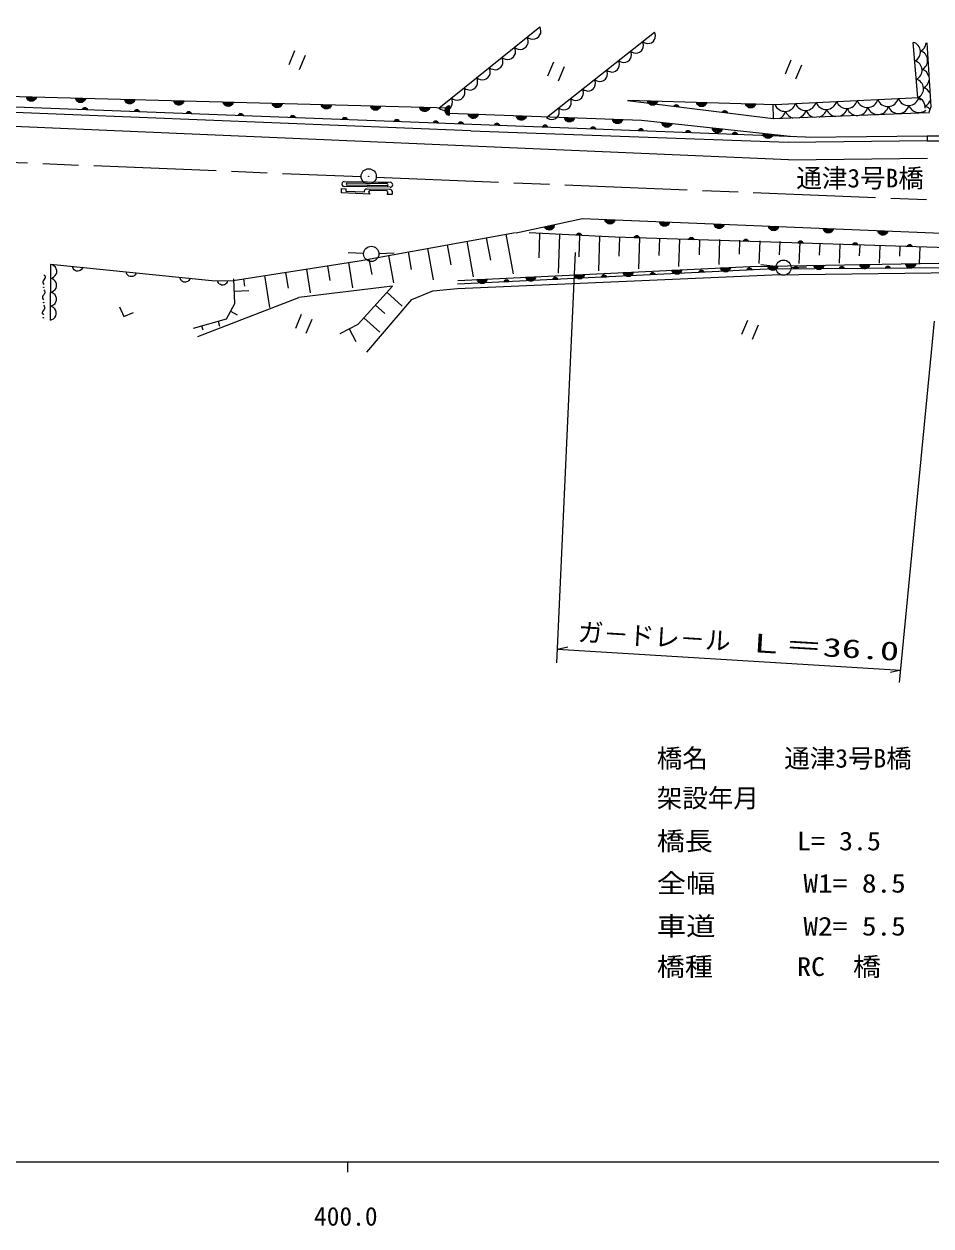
# Model space of a CAD drawing. Units: millimetres, scale not verified. Extents: x 40000 to 680000, y 20000 to 380000.
# Drawn here: x 436290 to 525230, y 198715 to 316555 of the extents above; entities that cross this region are included whole.
import ezdxf
from ezdxf.enums import TextEntityAlignment as Align

# ---------------------------------------------------------------- set-up
doc = ezdxf.new("R2010")
doc.units = ezdxf.units.MM
doc.header["$LTSCALE"] = 1000
doc.linetypes.add('CHAIN', pattern=[18.5, 12, -1.5, 3.5, -1.5])
for name, color, linetype, lineweight in [('M-BGD', 7, 'Continuous', 25), ('M-BMK', 2, 'CHAIN', 13), ('M-TTL-BAND', 7, 'Continuous', 25)]:
    doc.layers.add(name, color=color, linetype=linetype, lineweight=lineweight)
doc.layers.add('M-STR-HTXT', color=7, linetype='Continuous')
doc.styles.add('ＭＳ ゴシック', font='')
doc.styles.get('ＭＳ ゴシック').set_extended_font_data('MS Gothic')

# ---------------------------------------------------------------- blocks, each defined once
blk = doc.blocks.new('BUHIN1')
at = {"color": 7, "linetype": 'Continuous', "lineweight": 25}
for radius in [746, 22.5]:
    blk.add_circle((0, 0), radius, dxfattribs=at)
blk = doc.blocks.new('BUHIN80')
at = {"color": 7, "linetype": 'Continuous', "lineweight": 25}
blk.add_lwpolyline([(694, -285), (707, -104), (679, 66), (607, 274), (488, 420), (347, 539), (132, 627), (-53, 642), (-240, 621), (-437, 524), (-573, 421), (-694, 285)], dxfattribs=at)
blk = doc.blocks.new('BUHIN81')
at = {"color": 7, "linetype": 'Continuous', "lineweight": 25}
blk.add_lwpolyline([(738, -295), (751, -103), (720, 76), (641, 296), (514, 450), (362, 574), (133, 666), (-62, 680), (-260, 656), (-469, 551), (-611, 441), (-738, 295)], dxfattribs=at)
blk = doc.blocks.new('BUHIN86')
at = {"color": 7, "linetype": 'Continuous', "lineweight": 25}
blk.add_lwpolyline([(597, 329), (477, 442), (341, 519), (152, 586), (-19, 585), (-184, 553), (-369, 450), (-485, 328), (-576, 184), (-620, -11), (-625, -165), (-597, -329)], dxfattribs=at)
blk = doc.blocks.new('BUHIN87')
at = {"color": 7, "linetype": 'Continuous', "lineweight": 25}
blk.add_lwpolyline([(-656, -358), (-615, -254), (-578, -196), (-520, -147), (-449, -121), (-394, -113), (-230, -125), (-107, -139), (-25, -133), (29, -116), (88, -75), (132, -9), (177, 97)], dxfattribs=at)
blk.add_circle((426, 232), 22.4, dxfattribs=at)
blk = doc.blocks.new('BUHIN89')
at = {"color": 7, "linetype": 'Continuous', "lineweight": 25}
for p, q in [((-161, 451), (272, -394)), ((316, -344), (-94, 458)), ((-21, 453), (354, -280)), ((389, -211), (57, 437)), ((140, 412), (416, -127)), ((418, 6), (248, 338))]:
    blk.add_line(p, q, dxfattribs=at)
blk.add_lwpolyline([(-228, 445), (-107, 462), (6, 455), (148, 418), (252, 348), (339, 260), (409, 122), (429, 1), (426, -125), (373, -261), (313, -359), (228, -445)], close=True, dxfattribs=at)
blk = doc.blocks.new('BUHIN91')
at = {"color": 7, "linetype": 'Continuous', "lineweight": 25}
for p, q in [((-69, -206), (-209, 62)), ((-195, 104), (-27, -219)), ((12, -226), (-178, 138)), ((-160, 171), (49, -228)), ((82, -225), (-138, 196)), ((-209, -5), (-123, -170))]:
    blk.add_line(p, q, dxfattribs=at)
blk.add_lwpolyline([(116, -222), (55, -231), (-1, -228), (-72, -210), (-124, -175), (-168, -132), (-204, -63), (-215, -2), (-214, 61), (-187, 129), (-158, 178), (-116, 222)], close=True, dxfattribs=at)
blk = doc.blocks.new('BUHIN92')
at = {"color": 7, "linetype": 'Continuous', "lineweight": 25}
for p, q in [((-200, 435), (306, -369)), ((345, -314), (-134, 447)), ((-61, 449), (377, -247)), ((406, -176), (19, 440)), ((103, 422), (426, -90)), ((416, 43), (218, 358))]:
    blk.add_line(p, q, dxfattribs=at)
blk.add_lwpolyline([(-266, 423), (-148, 451), (-34, 454), (111, 430), (220, 369), (314, 289), (397, 158), (428, 39), (435, -86), (394, -228), (344, -330), (266, -423)], close=True, dxfattribs=at)
blk = doc.blocks.new('BUHIN93')
at = {"color": 7, "linetype": 'Continuous', "lineweight": 25}
for p, q in [((-186, 441), (294, -378)), ((335, -325), (-120, 451)), ((-47, 451), (369, -259)), ((400, -188), (32, 439)), ((117, 419), (423, -103)), ((417, 30), (229, 351))]:
    blk.add_line(p, q, dxfattribs=at)
blk.add_lwpolyline([(-253, 431), (-133, 455), (-20, 455), (124, 426), (231, 362), (323, 279), (402, 146), (429, 25), (432, -100), (387, -240), (333, -341), (253, -431)], close=True, dxfattribs=at)
blk = doc.blocks.new('BUHIN94')
at = {"color": 7, "linetype": 'Continuous', "lineweight": 25}
for p, q in [((-52, -211), (-213, 45)), ((-203, 88), (-9, -220)), ((31, -224), (-189, 123)), ((-173, 157), (67, -224)), ((100, -218), (-153, 184)), ((-208, -22), (-109, -179))]:
    blk.add_line(p, q, dxfattribs=at)
blk.add_lwpolyline([(133, -211), (74, -225), (17, -227), (-55, -215), (-110, -184), (-157, -145), (-198, -79), (-214, -20), (-218, 43), (-197, 114), (-172, 165), (-133, 211)], close=True, dxfattribs=at)
blk = doc.blocks.new('BUHIN95')
at = {"color": 7, "linetype": 'Continuous', "lineweight": 25}
for p, q in [((-60, -209), (-211, 53)), ((-199, 96), (-18, -219)), ((21, -226), (-183, 131)), ((-166, 164), (58, -226)), ((91, -222), (-145, 190)), ((-209, -13), (-116, -175))]:
    blk.add_line(p, q, dxfattribs=at)
blk.add_lwpolyline([(124, -217), (65, -228), (8, -227), (-64, -213), (-117, -180), (-163, -138), (-201, -71), (-214, -11), (-216, 52), (-192, 122), (-165, 172), (-124, 217)], close=True, dxfattribs=at)
blk = doc.blocks.new('BUHIN107')
at = {"color": 7, "linetype": 'Continuous', "lineweight": 25}
for p, q in [((-167, 449), (277, -391)), ((321, -340), (-100, 456)), ((-27, 452), (357, -275)), ((392, -206), (52, 437)), ((135, 413), (418, -122)), ((418, 12), (244, 341))]:
    blk.add_line(p, q, dxfattribs=at)
blk.add_lwpolyline([(-234, 442), (-113, 460), (0, 455), (143, 420), (247, 351), (335, 265), (408, 128), (429, 6), (428, -119), (376, -257), (318, -355), (234, -442)], close=True, dxfattribs=at)
blk = doc.blocks.new('BUHIN108')
at = {"color": 7, "linetype": 'Continuous', "lineweight": 25}
for p, q in [((-209, 14), (-138, -158)), ((-87, -199), (-202, 80)), ((-185, 121), (-47, -215)), ((-8, -226), (-165, 154)), ((-143, 184), (28, -232)), ((62, -232), (-119, 208))]:
    blk.add_line(p, q, dxfattribs=at)
blk.add_lwpolyline([(95, -231), (34, -235), (-22, -227), (-91, -202), (-140, -163), (-179, -116), (-209, -44), (-214, 17), (-207, 80), (-175, 146), (-141, 192), (-95, 231)], close=True, dxfattribs=at)
blk = doc.blocks.new('BUHIN109')
at = {"color": 7, "linetype": 'Continuous', "lineweight": 25}
for p, q in [((-167, 449), (278, -390)), ((321, -339), (-100, 456)), ((-28, 452), (358, -274)), ((392, -205), (51, 437)), ((134, 414), (418, -121)), ((418, 12), (243, 341))]:
    blk.add_line(p, q, dxfattribs=at)
blk.add_lwpolyline([(-234, 442), (-114, 460), (-1, 455), (142, 421), (247, 351), (335, 265), (407, 128), (429, 7), (428, -118), (376, -256), (318, -355), (234, -442)], close=True, dxfattribs=at)
blk = doc.blocks.new('BUHIN111')
at = {"color": 7, "linetype": 'Continuous', "lineweight": 25}
for p, q in [((-163, 451), (274, -393)), ((318, -342), (-96, 457)), ((-23, 453), (355, -278)), ((390, -209), (55, 437)), ((138, 412), (417, -125)), ((418, 8), (247, 339))]:
    blk.add_line(p, q, dxfattribs=at)
blk.add_lwpolyline([(-230, 444), (-109, 461), (4, 455), (146, 419), (250, 349), (337, 262), (409, 124), (429, 3), (427, -123), (374, -260), (315, -358), (230, -444)], close=True, dxfattribs=at)
blk = doc.blocks.new('BUHIN112')
at = {"color": 7, "linetype": 'Continuous', "lineweight": 25}
for p, q in [((-130, 461), (245, -412)), ((292, -364), (-63, 463)), ((9, 453), (334, -303)), ((374, -237), (87, 432)), ((168, 401), (407, -155)), ((418, -22), (271, 320))]:
    blk.add_line(p, q, dxfattribs=at)
blk.add_lwpolyline([(-197, 459), (-76, 468), (36, 454), (176, 408), (275, 330), (355, 237), (416, 95), (428, -28), (417, -153), (354, -286), (288, -380), (197, -459)], close=True, dxfattribs=at)
blk = doc.blocks.new('BUHIN113')
at = {"color": 7, "linetype": 'Continuous', "lineweight": 25}
for p, q in [((-70, -206), (-208, 63)), ((-195, 105), (-28, -218)), ((11, -226), (-177, 139)), ((-159, 171), (47, -229)), ((81, -225), (-137, 197)), ((-209, -4), (-124, -169))]:
    blk.add_line(p, q, dxfattribs=at)
blk.add_lwpolyline([(114, -222), (54, -231), (-2, -228), (-74, -209), (-125, -174), (-169, -131), (-204, -62), (-215, -1), (-213, 62), (-187, 130), (-157, 179), (-114, 222)], close=True, dxfattribs=at)
blk = doc.blocks.new('BUHIN115')
at = {"color": 7, "linetype": 'Continuous', "lineweight": 25}
blk.add_lwpolyline([(-200, 458), (-79, 468), (35, 452), (174, 409), (273, 332), (352, 238), (414, 96), (429, -26), (418, -151), (356, -284), (290, -378), (200, -458)], dxfattribs=at)
blk = doc.blocks.new('BUHIN119')
at = {"color": 7, "linetype": 'Continuous', "lineweight": 25}
for p, q in [((676, 659), (-813, 480)), ((-676, -663), (814, -484))]:
    blk.add_line(p, q, dxfattribs=at)
blk = doc.blocks.new('BUHIN78')
at = {"color": 7, "linetype": 'Continuous', "lineweight": 25}
blk.add_lwpolyline([(-264, -787), (350, 42), (-443, 702)], dxfattribs=at)
blk = doc.blocks.new('BUHIN122')
at = {"color": 7, "linetype": 'Continuous', "lineweight": 25}
blk.add_circle((0, 0), 746, dxfattribs=at)

msp = doc.modelspace()

# ---------------------------------------------------------------- linework, layer by layer
at = {"layer": 'M-BGD'}
for p, q in [((476963, 308298), (486879, 316265)), ((487524, 307401), (498121, 315759)), ((523951, 309350), (523498, 314756)), ((524814, 314711), (525220, 308428)), ((434610, 309470), (477993, 308337)), ((509754, 307266), (495477, 309030)), ((495525, 309079), (509945, 308680)), ((509924, 308679), (524049, 309351)), ((480099, 306097), (434574, 307929)), ((512932, 305469), (434592, 308451)), ((477619, 308255), (477620, 307883)), ((477683, 307768), (477681, 308373)), ((477743, 308436), (477745, 307708)), ((477808, 307658), (477806, 308481)), ((477868, 308521), (477870, 307621)), ((477933, 307596), (477930, 308546)), ((477993, 308337), (477995, 307806)), ((477995, 307806), (496851, 307126)), ((509719, 308686), (509746, 307267)), ((524881, 307843), (509830, 307266)), ((525220, 308428), (524978, 307794)), ((511263, 303240), (434549, 306532)), ((496851, 307126), (511721, 305515)), ((511224, 304952), (480099, 306064)), ((512932, 305469), (524890, 305588)), ((524862, 305587), (526824, 305592)), ((524862, 305588), (524863, 305088)), ((524863, 305088), (511224, 304952)), ((524863, 305096), (526835, 305101)), ((511263, 303240), (524894, 303398)), ((472188, 300545), (467688, 300614)), ((467696, 301114), (472196, 301045)), ((471890, 300700), (467991, 300759)), ((471893, 300900), (467994, 300959)), ((471037, 301063), (471996, 301048)), ((467429, 300018), (467435, 300418)), ((470237, 299875), (467429, 300018)), ((467435, 300418), (467885, 300411)), ((467881, 300145), (467885, 300411)), ((469630, 300056), (467885, 300145)), ((472135, 300346), (469935, 300379)), ((471833, 300200), (470233, 300225)), ((472367, 299842), (471917, 299849)), ((484537, 296081), (491072, 297476)), ((491072, 297476), (528540, 295955)), ((469149, 293345), (484501, 296126)), ((483541, 295952), (484246, 292062)), ((494273, 295665), (485815, 296085)), ((486845, 296034), (486761, 293644)), ((488282, 296817), (487353, 296618)), ((487390, 296562), (488270, 296750)), ((488247, 296681), (487442, 296510)), ((487500, 296458), (488211, 296610)), ((488165, 296536), (487574, 296410)), ((487702, 296373), (488066, 296451)), ((488806, 295936), (488674, 292144)), ((490480, 295885), (490954, 295861)), ((490943, 295893), (490494, 295915)), ((490514, 295946), (490925, 295925)), ((490904, 295958), (490540, 295976)), ((490572, 296005), (490874, 295990)), ((490817, 296024), (490631, 296034)), ((490767, 295839), (490693, 293715)), ((477784, 294909), (478141, 292942)), ((479703, 295257), (480334, 291774)), ((481622, 295604), (482023, 293393)), ((492729, 295742), (492611, 292353)), ((529085, 294530), (494273, 295665)), ((494690, 295652), (494625, 293785)), ((496653, 295588), (496547, 292562)), ((498615, 295524), (498557, 293856)), ((500578, 295460), (500484, 292772)), ((502540, 295396), (502489, 293927)), ((504506, 295435), (504421, 292981)), ((506469, 295366), (506421, 293990)), ((508431, 295298), (508354, 293078)), ((510394, 295230), (510349, 293942)), ((512356, 295161), (512284, 293089)), ((514315, 295012), (514276, 293894)), ((516278, 294948), (516213, 293100)), ((518240, 294884), (518204, 293845)), ((520203, 294820), (520143, 293110)), ((522165, 294756), (522132, 293797)), ((524128, 294692), (524073, 293121)), ((469591, 294050), (468093, 294108)), ((470108, 293518), (470386, 291984)), ((471090, 294056), (472588, 294129)), ((472027, 293866), (472511, 291198)), ((473946, 294214), (474258, 292490)), ((475865, 294561), (476422, 291486)), ((488533, 253923), (490381, 294149)), ((438875, 287534), (438929, 292987)), ((438901, 293019), (454709, 291400)), ((456784, 291402), (469149, 293345)), ((463997, 292535), (464364, 290196)), ((466058, 292859), (466285, 291414)), ((468118, 293183), (468508, 290706)), ((509167, 292523), (478809, 291040)), ((478822, 291416), (507476, 292789)), ((507476, 292789), (530001, 293167)), ((510019, 292768), (508531, 292962)), ((530318, 292670), (509167, 292523)), ((511512, 292692), (513012, 292735)), ((454709, 291400), (456795, 291367)), ((456956, 289160), (456866, 291568)), ((457814, 291563), (457923, 290870)), ((459875, 291887), (460364, 288776)), ((461936, 292211), (462182, 290647)), ((478804, 290633), (509643, 291982)), ((509643, 291982), (530658, 292219)), ((456911, 290364), (458332, 290417)), ((472421, 290869), (463225, 289732)), ((469058, 287126), (472421, 290869)), ((471874, 290260), (473376, 288910)), ((474333, 289536), (476365, 290400)), ((476365, 290400), (478804, 290633)), ((453338, 285909), (463225, 289732)), ((456130, 287664), (456956, 289160)), ((469918, 284372), (474333, 289536)), ((470748, 289007), (471669, 288178)), ((452894, 286742), (456130, 287664)), ((456543, 288412), (457207, 288045)), ((469621, 287753), (471192, 286341)), ((453703, 286972), (453817, 286573)), ((455321, 287433), (455464, 286932)), ((467298, 286218), (469058, 287126)), ((468178, 286672), (468822, 285424)), ((522147, 251987), (525562, 287415)), ((488595, 255258), (489610, 255484)), ((488595, 255258), (522264, 253197)), ((522264, 253197), (521248, 252971))]:
    msp.add_line(p, q, dxfattribs=at)
for points in [[(477996, 307572), (477881, 307611), (477783, 307668), (477673, 307766), (477612, 307875), (477574, 307993), (477574, 308148), (477611, 308265), (477671, 308376), (477781, 308473), (477878, 308534), (477993, 308572)], [(488293, 296883), (488278, 296762), (488242, 296655), (488170, 296527), (488075, 296445), (487968, 296384), (487816, 296352), (487693, 296364), (487573, 296400), (487455, 296487), (487376, 296570), (487315, 296674)], [(490466, 295854), (490488, 295911), (490520, 295958), (490571, 296010), (490627, 296038), (490687, 296053), (490764, 296050), (490822, 296028), (490876, 295995), (490922, 295938), (490949, 295888), (490965, 295829)]]:
    msp.add_lwpolyline(points, close=True, dxfattribs=at)
msp.add_lwpolyline([(456252, 291376), (456210, 291262), (456149, 291165), (456052, 291057), (455941, 290998), (455823, 290965), (455668, 290968), (455551, 291004), (455442, 291066), (455346, 291178), (455288, 291276), (455252, 291392)], dxfattribs=at)
for centre, radius, start, end in [((523240, 313827), 964, 295.12769, 74.45337), ((523791, 314781), 964, 295.12769, 355.97803), ((523943, 312979), 964, 295.12769, 74.45337), ((523391, 312025), 964, 295.12769, 74.45337), ((523542, 310223), 964, 295.12769, 74.45337), ((524093, 311177), 964, 14.50879, 74.45337), ((524093, 311177), 964, 295.12769, 352.89868), ((524244, 309375), 964, 22.49438, 74.45337), ((510917, 309051), 1061, 200.50879, 344.93481), ((512935, 309147), 1061, 200.50879, 344.93481), ((514953, 309243), 1061, 200.50879, 344.93481), ((516971, 309339), 1061, 200.50879, 344.93481), ((518989, 309434), 1061, 200.50879, 344.93481), ((521007, 309530), 1061, 200.50879, 344.93481), ((523024, 309626), 1061, 200.50879, 344.93481), ((523693, 308421), 964, 352.40649, 74.45337), ((525042, 309722), 1061, 200.50879, 217.28101), ((524244, 309375), 964, 295.12769, 344.91309), ((509944, 308267), 1061, 292.37573, 344.93481), ((511961, 308363), 1061, 200.50879, 255.16357), ((511961, 308363), 1061, 289.22412, 344.93481), ((513979, 308459), 1061, 200.50879, 259.02344), ((513979, 308459), 1061, 285.36426, 344.93481), ((515997, 308555), 1061, 200.50879, 264.60596), ((515997, 308555), 1061, 279.78198, 344.93481), ((518015, 308651), 1061, 200.50879, 344.93481), ((520032, 308747), 1061, 200.50879, 344.93481), ((522051, 308842), 1061, 200.50879, 344.93481), ((524068, 308938), 1061, 200.50879, 308.77588), ((524395, 307573), 964, 40.22021, 74.45337), ((467692, 300864), 250, 89.125, 269.125), ((467992, 300859), 100, 89.125, 269.125), ((471892, 300800), 100, 269.125, 89.125), ((472192, 300795), 250, 269.125, 89.125), ((469929, 300080), 300, 88.87134, 184.51929), ((470230, 300075), 150, 89.125, 179.125), ((470373, 300142), 300, 192.50372, 243.02832), ((471832, 300050), 150, 349.52509, 89.92737), ((471680, 300034), 300, 322.05682, 358.01147), ((472131, 300046), 300, 354.34448, 89.32434), ((472180, 300009), 250, 318.2959, 1.77271)]:
    msp.add_arc(centre, radius, start, end, dxfattribs=at)
at = {"layer": 'M-BMK'}
for p, q in [((424655, 303423), (469340, 301602)), ((470836, 301542), (569004, 297541))]:
    msp.add_line(p, q, dxfattribs=at)
at = {"layer": 'M-TTL-BAND'}
for p, q in [((40000, 205000), (579000, 205000)), ((468000, 205000), (468000, 204000))]:
    msp.add_line(p, q, dxfattribs=at)

# ---------------------------------------------------------------- block references
at = {"layer": 'M-BGD', "rotation": 240.57226}
for name, p in [('BUHIN81', (486259, 315767)), ('BUHIN80', (497532, 315295)), ('BUHIN81', (485020, 314771)), ('BUHIN80', (496355, 314366)), ('BUHIN119', (463071, 313016)), ('BUHIN81', (482541, 312779)), ('BUHIN81', (483780, 313775)), ('BUHIN80', (495177, 313438)), ('BUHIN81', (481301, 311783)), ('BUHIN119', (488462, 311915)), ('BUHIN80', (492823, 311580)), ('BUHIN80', (494000, 312509)), ('BUHIN119', (511744, 312095)), ('BUHIN81', (480062, 310787)), ('BUHIN80', (491645, 310651)), ('BUHIN81', (478822, 309792)), ('BUHIN80', (490468, 309723)), ('BUHIN109', (437020, 309407)), ('BUHIN109', (441840, 309281)), ('BUHIN109', (446661, 309155)), ('BUHIN109', (451481, 309029)), ('BUHIN109', (456302, 308904)), ('BUHIN109', (461122, 308778)), ('BUHIN109', (465942, 308652)), ('BUHIN109', (470763, 308526)), ('BUHIN109', (475583, 308400)), ('BUHIN81', (477583, 308796)), ('BUHIN80', (489290, 308794)), ('BUHIN107', (497929, 309012)), ('BUHIN107', (502735, 308879)), ('BUHIN107', (507542, 308747)), ('BUHIN113', (442262, 308159)), ('BUHIN113', (447358, 307965)), ('BUHIN113', (452454, 307771)), ('BUHIN113', (457551, 307577)), ('BUHIN113', (462647, 307383)), ('BUHIN111', (480352, 307721)), ('BUHIN111', (485066, 307551)), ('BUHIN80', (488113, 307865)), ('BUHIN111', (489780, 307381)), ('BUHIN111', (494494, 307211)), ('BUHIN108', (500269, 308438)), ('BUHIN108', (505020, 307851)), ('BUHIN113', (467743, 307189)), ('BUHIN113', (472839, 306995)), ('BUHIN113', (476666, 306849)), ('BUHIN113', (479130, 306756)), ('BUHIN113', (482670, 306621)), ('BUHIN113', (487384, 306441)), ('BUHIN113', (492098, 306262)), ('BUHIN113', (496782, 306084)), ('BUHIN112', (499330, 306858)), ('BUHIN112', (504286, 306321)), ('BUHIN113', (501408, 305907)), ('BUHIN113', (506004, 305732)), ('BUHIN112', (509243, 305783)), ('BUHIN1', (470090, 301619)), ('BUHIN89', (493748, 297367)), ('BUHIN89', (499101, 297150)), ('BUHIN89', (504454, 296932)), ('BUHIN89', (509806, 296715)), ('BUHIN91', (496370, 295597)), ('BUHIN89', (515159, 296498)), ('BUHIN89', (520511, 296281)), ('BUHIN122', (470341, 294020)), ('BUHIN91', (501724, 295422)), ('BUHIN91', (507079, 295248)), ('BUHIN91', (512433, 295073)), ('BUHIN91', (517787, 294899)), ('BUHIN91', (523141, 294724)), ('BUHIN122', (510763, 292671)), ('BUHIN93', (523243, 293054)), ('BUHIN86', (438922, 292306)), ('BUHIN115', (441535, 292749)), ('BUHIN115', (446805, 292210)), ('BUHIN92', (490761, 291988)), ('BUHIN92', (495537, 292217)), ('BUHIN94', (497942, 291974)), ('BUHIN92', (500312, 292446)), ('BUHIN94', (502718, 292208)), ('BUHIN92', (505088, 292675)), ('BUHIN94', (507424, 292438)), ('BUHIN93', (509728, 292827)), ('BUHIN95', (511983, 292543)), ('BUHIN93', (514233, 292903)), ('BUHIN95', (516488, 292574)), ('BUHIN93', (518738, 292978)), ('BUHIN95', (520994, 292605)), ('BUHIN87', (438236, 291227)), ('BUHIN86', (438909, 290942)), ('BUHIN115', (452074, 291670)), ('BUHIN92', (481210, 291531)), ('BUHIN94', (483616, 291274)), ('BUHIN92', (485985, 291760)), ('BUHIN94', (488391, 291508)), ('BUHIN94', (493167, 291741)), ('BUHIN87', (438214, 289733)), ('BUHIN86', (438895, 289579)), ('BUHIN87', (438192, 288239)), ('BUHIN86', (438882, 288215)), ('BUHIN78', (446208, 288216)), ('BUHIN119', (463726, 287162)), ('BUHIN119', (507484, 286578))]:
    msp.add_blockref(name, p, dxfattribs=at)

# ---------------------------------------------------------------- texts
at = {"layer": 'M-BGD', "style": 'ＭＳ ゴシック'}
msp.add_text('ガ－ドレ－ル', height=1833, rotation=356.5, dxfattribs=at).set_placement((490522, 255504), align=Align.BOTTOM_LEFT)
at = {"layer": 'M-BGD', "style": 'ＭＳ ゴシック', "width": 1.5}
msp.add_text('Ｌ＝36.0', height=1833, rotation=356.6, dxfattribs=at).set_placement((507058, 254467), align=Align.BOTTOM_LEFT)
at = {"layer": 'M-STR-HTXT', "style": 'ＭＳ ゴシック'}
for s, p in [('通津3号B橋', (512030, 299980)), ('橋名\u3000\u3000\u3000通津3号B橋', (498345, 243100)), ('架設年月\u3000\u3000\u3000\u3000\u3000 ', (498345, 239198))]:
    msp.add_text(s, height=1833, dxfattribs=at).set_placement(p, align=Align.BOTTOM_LEFT)
for s, width, p in [('橋長\u3000\u3000\u3000L= 3.5', 1.1, (498345, 234992)), ('全幅\u3000\u3000\u3000W1= 8.5', 1.15, (498345, 230846)), ('車道\u3000\u3000\u3000W2= 5.5', 1.15, (498345, 226639)), ('橋種\u3000\u3000\u3000RC  橋', 1.1, (498345, 222676))]:
    msp.add_text(s, height=1833, dxfattribs=dict(at, width=width)).set_placement(p, align=Align.BOTTOM_LEFT)
at = {"layer": 'M-TTL-BAND', "style": 'ＭＳ ゴシック'}
msp.add_text('400.0', height=1833, dxfattribs=at).set_placement((467844, 198195), align=Align.BOTTOM_CENTER)

doc.saveas('drawing.dxf')
